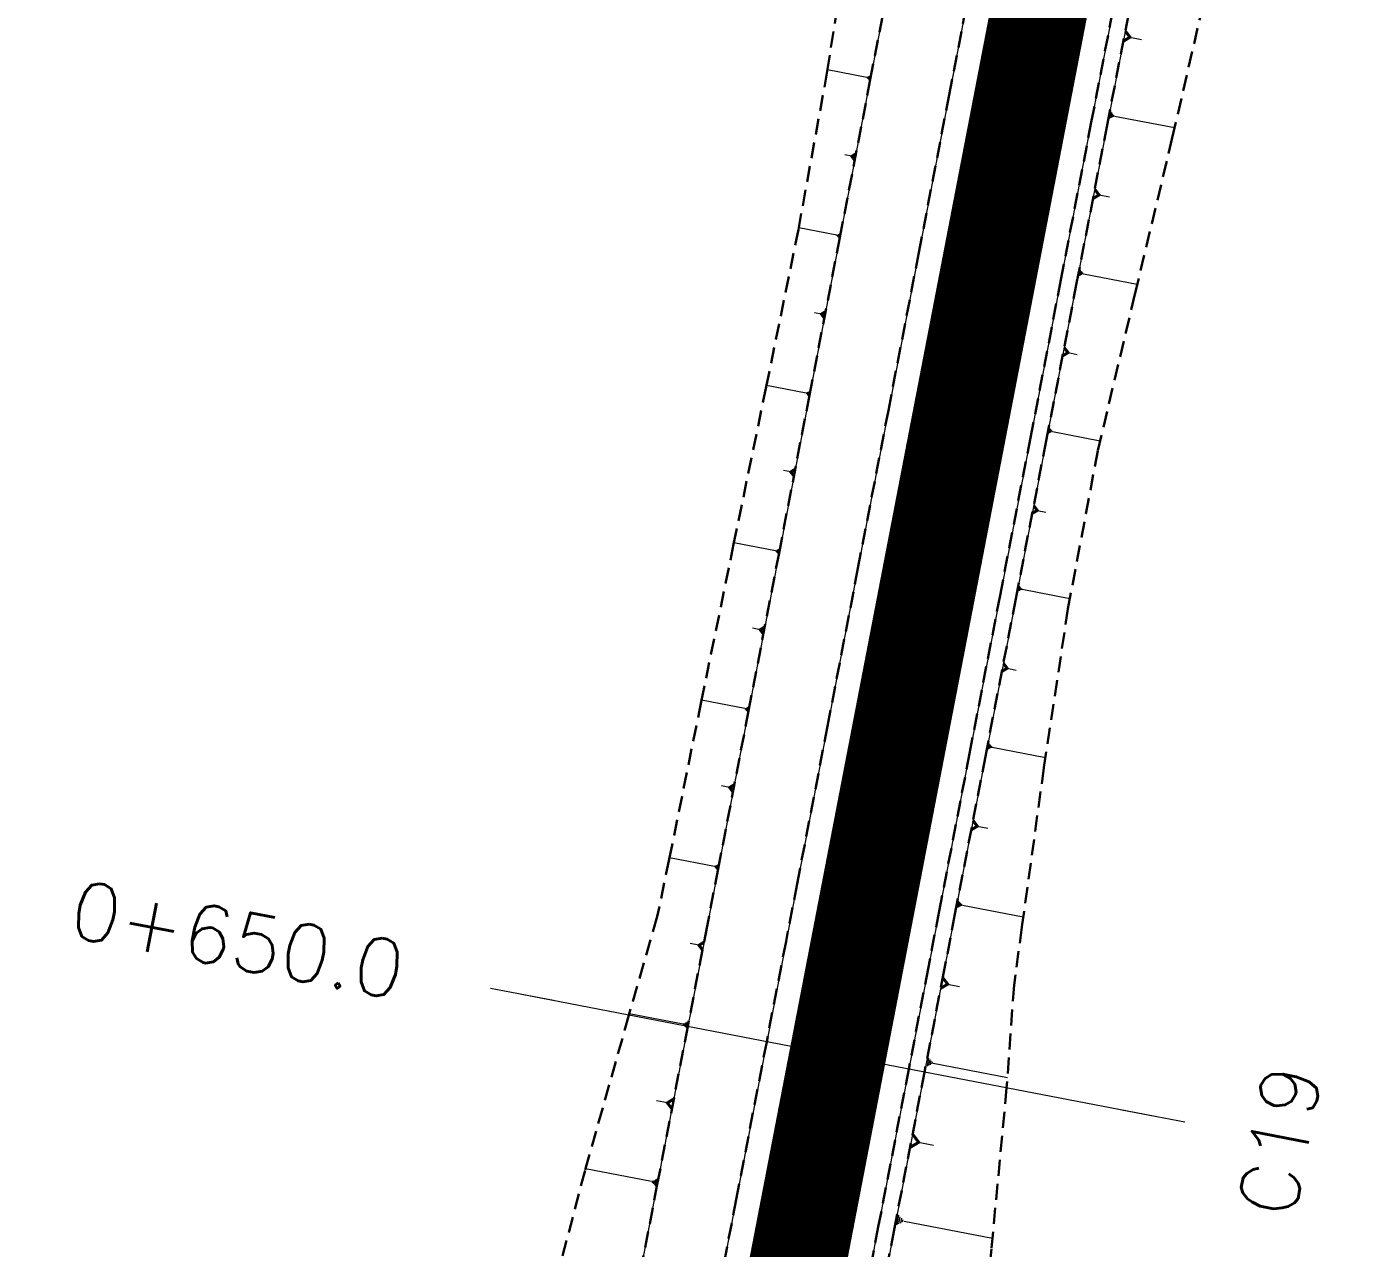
# Model space of a CAD drawing. Header units: metres. Extents: x 544752 to 548977, y 1840603 to 1844608.
# Drawn here: x 547355.34 to 547396.49, y 1842520.47 to 1842558.49 of the extents above; entities that cross this region are included whole.
import ezdxf

# ---------------------------------------------------------------- set-up
doc = ezdxf.new("R2010")
doc.units = ezdxf.units.M
doc.header["$MEASUREMENT"] = 0
for name, pattern in [('ACAD_ISO02W100', [15, 12, -3]), ('Anordnung Grundriss$0$GESTRICHELT', [0.75, 0.5, -0.25]), ('HIDDEN', [0.375, 0.25, -0.125])]:
    doc.linetypes.add(name, pattern=pattern)
doc.layers.add('C-ROAD', color=7, linetype='Continuous')
for name, color, linetype, lineweight in [('C-ROAD-CORR', 5, 'Continuous', 0), ('C-ROAD-SAMP', 150, 'HIDDEN', 0), ('C-ROAD-SAMP-TEXT', 11, 'Continuous', 0), ('C-TOPO-FEAT', 94, 'Continuous', 5)]:
    doc.layers.add(name, color=color, linetype=linetype, lineweight=lineweight)

msp = doc.modelspace()

# ---------------------------------------------------------------- linework, layer by layer
at = {"layer": 'C-ROAD-CORR', "color": 160, "linetype": 'Continuous'}
for p, q in [((547389.6556256722, 1842558.151779772, 525.5564970464213), (547390.010805083, 1842558.083324052, 525.3153529221466)), ((547381.477253187, 1842556.901975102, 525.1917106724447), (547380.2480949438, 1842557.138877665, 524.3571907675903)), ((547381.4963389231, 1842556.880941916, 525.2068582802472), (547381.5027890516, 1842556.914408116, 525.2068582802472)), ((547381.5154246591, 1842556.85990873, 525.2220058880496), (547381.5283249164, 1842556.926841131, 525.2220058880496)), ((547381.5345103953, 1842556.838875544, 525.237153495852), (547381.553860781, 1842556.939274146, 525.237153495852)), ((547381.5535961314, 1842556.817842358, 525.2523011036544), (547381.5793966457, 1842556.951707161, 525.2523011036544)), ((547389.0588958717, 1842555.826416662, 525.3570353979618), (547389.019634601, 1842555.622711333, 525.3570353979618)), ((547389.087939101, 1842555.794409951, 525.3339849143351), (547389.0584931481, 1842555.641630955, 525.3339849143351)), ((547389.1169823305, 1842555.76240324, 525.3109344307085), (547389.0973516951, 1842555.660550576, 525.3109344307085)), ((547389.1460255597, 1842555.730396529, 525.2878839470818), (547389.1362102422, 1842555.679470197, 525.2878839470818)), ((547389.1750687892, 1842555.698389818, 525.2648334634551), (547391.0455088168, 1842555.337889419, 523.994924204223)), ((547381.0063315829, 1842554.446728087, 524.8965060269113), (547380.7871374201, 1842554.488974607, 524.747687196749)), ((547388.6931222086, 1842553.245267708, 524.9741133962984), (547389.0157453264, 1842553.183086745, 524.7550729145815)), ((547380.5353126584, 1842551.991499828, 524.6012353071222), (547379.3537802864, 1842552.21922319, 523.7990503254911)), ((547380.5536588845, 1842551.971281609, 524.6157959945494), (547380.5598590916, 1842552.003451104, 524.6157959945494)), ((547380.5720051106, 1842551.95106339, 524.6303566819767), (547380.5844055249, 1842552.015402379, 524.6303566819767)), ((547380.5903513368, 1842551.930845172, 524.6449173694039), (547380.608951958, 1842552.027353655, 524.6449173694039)), ((547380.6086975628, 1842551.910626953, 524.6594780568311), (547380.6334983913, 1842552.039304931, 524.6594780568311)), ((547388.1070031206, 1842550.906760227, 524.7660473702543), (547388.0718670745, 1842550.72445844, 524.7660473702543)), ((547388.1329947461, 1842550.878116496, 524.745418826117), (547388.1066427114, 1842550.741390155, 524.745418826117)), ((547388.1589863716, 1842550.849472765, 524.7247902819796), (547388.1414183484, 1842550.758321871, 524.7247902819796)), ((547388.184977997, 1842550.820829033, 524.7041617378422), (547388.1761939855, 1842550.775253586, 524.7041617378422)), ((547388.2109696225, 1842550.792185302, 524.6835331937049), (547389.8848804737, 1842550.469563074, 523.5470546873015)), ((547380.0598851936, 1842549.537121252, 524.3029714701611), (547379.8403231679, 1842549.579438673, 524.1539028845059)), ((547387.7291328976, 1842548.339042019, 524.3927385416301), (547388.0162211541, 1842548.283709889, 524.1978239601333)), ((547379.5843718797, 1842547.082759222, 524.0046493470803), (547378.3512960841, 1842547.320416837, 523.1674696745022)), ((547379.6035184455, 1842547.061659, 524.0198452330822), (547379.6099891318, 1842547.095231863, 524.0198452330822)), ((547379.6226650113, 1842547.040558777, 524.035041119084), (547379.6356063839, 1842547.107704504, 524.035041119084)), ((547379.6418115771, 1842547.019458554, 524.0502370050858), (547379.661223636, 1842547.120177145, 524.0502370050858)), ((547379.660958143, 1842546.998358332, 524.0654328910877), (547379.6868408881, 1842547.132649786, 524.0654328910877)), ((547387.155259522, 1842545.9873691, 524.1749951777912), (547387.1241394103, 1842545.825903806, 524.1749951777912)), ((547387.1782803902, 1842545.961999253, 524.1567244083616), (547387.1549403066, 1842545.840900283, 524.1567244083616)), ((547387.2013012585, 1842545.936629405, 524.138453638932), (547387.1857412027, 1842545.855896759, 524.138453638932)), ((547387.2243221267, 1842545.911259559, 524.1201828695024), (547387.2165420989, 1842545.870893235, 524.1201828695024)), ((547387.247342995, 1842545.885889712, 524.1019121000728), (547388.7299313446, 1842545.600142142, 523.0953293468475)), ((547379.1085158915, 1842544.628463238, 523.7060945700782), (547378.878717403, 1842544.67275359, 523.550076080374)), ((547386.7737779967, 1842543.431152172, 523.8055014742246), (547387.0426401554, 1842543.37933286, 523.6229612484973)), ((547378.6326532303, 1842542.17416854, 523.4075352625167), (547377.3394630398, 1842542.42341234, 522.5295417570023)), ((547378.6527332215, 1842542.152039648, 523.4234719719916), (547378.659519364, 1842542.187249242, 523.4234719719916)), ((547378.6728132127, 1842542.129910757, 523.4394086814665), (547378.6863854977, 1842542.200329944, 523.4394086814665)), ((547378.6928932039, 1842542.107781865, 523.4553453909414), (547378.7132516314, 1842542.213410646, 523.4553453909414)), ((547378.7129731951, 1842542.085652973, 523.4712821004163), (547378.740117765, 1842542.226491348, 523.4712821004163)), ((547386.2091077855, 1842541.077924598, 523.5815373964309), (547386.1779062334, 1842540.916036754, 523.5815373964309)), ((547386.2321888988, 1842541.052488359, 523.5632188128376), (547386.2087877346, 1842540.931072476, 523.5632188128376)), ((547386.2552700121, 1842541.02705212, 523.5449002292443), (547386.239669236, 1842540.946108198, 523.5449002292443)), ((547386.2783511254, 1842541.001615881, 523.5265816456509), (547386.2705507373, 1842540.96114392, 523.5265816456509)), ((547386.3014322387, 1842540.976179642, 523.5082630620576), (547387.7879004863, 1842540.689684278, 522.4990461060179)), ((547378.1569225754, 1842539.7198484, 523.1090655789282), (547377.9164385605, 1842539.766198233, 522.9457922994847)), ((547385.8355398099, 1842538.519963325, 523.2066432515833), (547386.1204884823, 1842538.465043569, 523.0131813109958)), ((547377.6811944912, 1842537.265527765, 522.8105976406197), (547376.3307537314, 1842537.525805787, 521.8937346567693)), ((547377.7441013368, 1842537.196202098, 522.8605243618649), (547377.7653610484, 1842537.306507149, 522.8605243618649)), ((547377.7650702854, 1842537.173093542, 522.87716660228), (547377.7934165674, 1842537.320166945, 522.87716660228)), ((547377.7021634397, 1842537.242419209, 522.8272398810348), (547377.7092500103, 1842537.27918756, 522.8272398810348)), ((547377.7231323883, 1842537.219310653, 522.8438821214498), (547377.7373055293, 1842537.292847355, 522.8438821214498)), ((547385.2677167176, 1842536.176948226, 522.9860316008524), (547385.2329453969, 1842535.9965388, 522.9860316008524)), ((547385.29343854, 1842536.148601827, 522.9656171888768), (547385.2673600496, 1842536.013294758, 522.9656171888768)), ((547385.3191603625, 1842536.120255429, 522.9452027769012), (547385.3017747023, 1842536.030050716, 522.9452027769012)), ((547385.344882185, 1842536.091909031, 522.9247883649256), (547385.3361893549, 1842536.046806674, 522.9247883649256)), ((547385.3706040075, 1842536.063562632, 522.90437395295), (547387.0271390253, 1842535.744289346, 521.7796925272391)), ((547377.2061217392, 1842534.811080823, 522.5125746308305), (547376.956540823, 1842534.859183953, 522.3431251367497)), ((547384.9080456389, 1842533.606703723, 522.6004905287638), (547385.2306185592, 1842533.544532435, 522.3814841281281)), ((547376.7310617486, 1842532.356631422, 522.2145602853096), (547375.3379809121, 1842532.625127706, 521.2687474140986)), ((547376.7526927902, 1842532.332793215, 522.2317280033524), (547376.7600031188, 1842532.370722524, 522.2317280033524)), ((547376.774323832, 1842532.308955008, 522.2488957213951), (547376.7889444889, 1842532.384813626, 522.2488957213951)), ((547376.7959548737, 1842532.285116802, 522.2660634394379), (547376.817885859, 1842532.398904728, 522.2660634394379)), ((547376.8175859153, 1842532.261278595, 522.2832311574806), (547376.8468272293, 1842532.41299583, 522.2832311574806)), ((547384.3282396736, 1842531.279376457, 522.3897024026064), (547384.2884961051, 1842531.073168748, 522.3897024026064)), ((547384.3576396791, 1842531.246976565, 522.3663687595582), (547384.3278320028, 1842531.092320783, 522.3663687595582)), ((547384.3870396847, 1842531.214576673, 522.34303511651), (547384.3671679003, 1842531.111472819, 522.34303511651)), ((547384.4164396902, 1842531.182176781, 522.3197014734618), (547384.406503798, 1842531.130624854, 522.3197014734618)), ((547384.4458396956, 1842531.149776889, 522.2963678304136), (547386.3392567994, 1842530.78484799, 521.0108586047285)), ((547376.2507391663, 1842529.903196309, 521.9385096746657), (547375.9828766804, 1842529.954822949, 521.7566481629589)), ((547383.985861024, 1842528.692420781, 522.005146043542), (547384.356701866, 1842528.620946546, 521.7533688082243)), ((547375.7593350288, 1842527.451897007, 521.7305236099955), (547374.08568079, 1842527.774469777, 520.5942193270859)), ((547375.7853226698, 1842527.423257667, 521.7511489917531), (547375.7941053348, 1842527.468826127, 521.7511489917531)), ((547375.8113103108, 1842527.394618327, 521.7717743735107), (547375.8288756406, 1842527.485755248, 521.7717743735107)), ((547375.8372979518, 1842527.365978987, 521.7923997552682), (547375.8636459466, 1842527.502684368, 521.7923997552682)), ((547375.8632855928, 1842527.337339647, 521.8130251370258), (547375.8984162526, 1842527.519613488, 521.8130251370258)), ((547383.3938185202, 1842526.390797947, 521.906736186279), (547383.3453980554, 1842526.139570554, 521.906736186279)), ((547383.4296371943, 1842526.351324445, 521.8783082951286), (547383.3933218458, 1842526.1629039, 521.8783082951286)), ((547383.4654558684, 1842526.311850944, 521.8498804039782), (547383.4412456361, 1842526.186237247, 521.8498804039782)), ((547383.5012745425, 1842526.272377442, 521.8214525128278), (547383.4891694264, 1842526.209570593, 521.8214525128278)), ((547383.5370932167, 1842526.23290394, 521.7930246216774), (547385.8438849687, 1842525.788303026, 520.2268604241374)), ((547375.26879004, 1842525.000432117, 521.5231208524592), (547374.9293899792, 1842525.065846595, 521.2926898985811)), ((547383.0843079349, 1842523.774161409, 521.5836308081766), (547383.5447751933, 1842523.685412972, 521.2710029631927)), ((547374.7782617819, 1842522.548964002, 521.3157294538823), (547372.7210493915, 1842522.945462086, 519.9190136950854)), ((547374.8102051163, 1842522.513761268, 521.341081638297), (547374.8210005403, 1842522.569772837, 521.341081638297)), ((547374.8421484507, 1842522.478558534, 521.3664338227118), (547374.8637392987, 1842522.590581672, 521.3664338227118)), ((547374.874091785, 1842522.443355799, 521.3917860071265), (547374.906478057, 1842522.611390508, 521.3917860071265)), ((547374.9060351194, 1842522.408153065, 521.4171381915412), (547374.9492168154, 1842522.632199344, 521.4171381915412)), ((547382.4602118395, 1842521.503668195, 521.5101314134645), (547382.4025176824, 1842521.204324669, 521.5101314134645)), ((547382.5028906576, 1842521.456634562, 521.4762588923264), (547382.4596200399, 1842521.232126917, 521.4762588923264)), ((547382.5455694759, 1842521.409600928, 521.4423863711884), (547382.5167223973, 1842521.259929165, 521.4423863711884)), ((547382.588248294, 1842521.362567294, 521.4085138500503), (547382.5738247548, 1842521.287731413, 521.4085138500503)), ((547382.6309271122, 1842521.315533661, 521.3746413289123), (547385.3795253804, 1842520.785780898, 519.5085187380749))]:
    msp.add_line(p, q, dxfattribs=at)
at = {"layer": 'C-ROAD-CORR', "color": 5, "linetype": 'Anordnung Grundriss$0$GESTRICHELT', "lineweight": 30, "extrusion": (-0.5446758986699318, 0.1049784414184122, -0.8320502943004486), "const_width": 0.1, "elevation": -105158.3590419458}
msp.add_lwpolyline([(-1912854.992591185, -156789.8612280817), (-1912855.155238259, -156790.0780908474), (-1912855.317885333, -156789.8612280816)], dxfattribs=at)
at = {"layer": 'C-ROAD-CORR', "color": 5, "linetype": 'Anordnung Grundriss$0$GESTRICHELT', "lineweight": 30, "extrusion": (-0.5446758987216885, 0.1049784411278648, 0.8320502943032256), "const_width": 0.1, "elevation": -104280.0077637887}
msp.add_lwpolyline([(-1912849.980516453, 157366.4160917585), (-1912849.880141015, 157366.2822578396), (-1912849.779765575, 157366.4160917584)], dxfattribs=at)
at = {"layer": 'C-ROAD-CORR', "color": 5, "linetype": 'Anordnung Grundriss$0$GESTRICHELT', "lineweight": 30, "extrusion": (-0.54467589844855, 0.1049784412782495, -0.8320502944630537), "const_width": 0.1, "elevation": -105157.8654321693}
msp.add_lwpolyline([(-1912850.007467085, -156790.1906982173), (-1912850.155205677, -156790.3876830072), (-1912850.30294427, -156790.1906982172)], dxfattribs=at)
at = {"layer": 'C-ROAD-CORR', "color": 5, "linetype": 'Anordnung Grundriss$0$GESTRICHELT', "lineweight": 30, "extrusion": (-0.5446758987366215, 0.1049784409734087, 0.8320502943129376), "const_width": 0.1, "elevation": -104280.5018034878}
msp.add_lwpolyline([(-1912844.980632331, 157366.0873722336), (-1912844.880088436, 157365.9533137079), (-1912844.779544542, 157366.0873722336)], dxfattribs=at)
at = {"layer": 'C-ROAD-CORR', "color": 5, "linetype": 'Anordnung Grundriss$0$GESTRICHELT', "lineweight": 30, "extrusion": (-0.5446758985362147, 0.1049784415083786, -0.8320502943766315), "const_width": 0.1, "elevation": -105157.371309149}
msp.add_lwpolyline([(-1912845.023810802, -156790.5192456933), (-1912845.15527694, -156790.6945338758), (-1912845.286743076, -156790.5192456934)], dxfattribs=at)
at = {"layer": 'C-ROAD-CORR', "color": 5, "linetype": 'Anordnung Grundriss$0$GESTRICHELT', "lineweight": 30, "extrusion": (-0.5446758986419082, 0.1049784410376263, 0.8320502943668366), "const_width": 0.1, "elevation": -104280.995380228}
msp.add_lwpolyline([(-1912839.985347468, 157365.7579853808), (-1912839.880115998, 157365.6176767527), (-1912839.774884527, 157365.7579853808)], dxfattribs=at)
at = {"layer": 'C-ROAD-CORR', "color": 5, "linetype": 'Anordnung Grundriss$0$GESTRICHELT', "lineweight": 30, "extrusion": (-0.5446758987223244, 0.1049784413609066, -0.8320502942734068), "const_width": 0.1, "elevation": -105156.8779357558}
msp.add_lwpolyline([(-1912840.032095795, -156790.848907301), (-1912840.155215667, -156791.0130671301), (-1912840.278335539, -156790.848907301)], dxfattribs=at)
at = {"layer": 'C-ROAD-CORR', "color": 5, "linetype": 'Anordnung Grundriss$0$GESTRICHELT', "lineweight": 30, "extrusion": (-0.5446758985512451, 0.1049784416406475, 0.8320502943501041), "const_width": 0.1, "elevation": -104281.4879664558}
msp.add_lwpolyline([(-1912834.990448041, 157365.4270694244), (-1912834.880323355, 157365.2802365083), (-1912834.770198668, 157365.4270694245)], dxfattribs=at)
at = {"layer": 'C-ROAD-CORR', "color": 5, "linetype": 'Anordnung Grundriss$0$GESTRICHELT', "lineweight": 30, "extrusion": (-0.5446758987239916, 0.1049784413851288, -0.8320502942692595), "const_width": 0.1, "elevation": -105156.3841450982}
msp.add_lwpolyline([(-1912835.024737294, -156791.178003802), (-1912835.155223653, -156791.3519856132), (-1912835.285710011, -156791.178003802)], dxfattribs=at)
at = {"layer": 'C-ROAD-CORR', "color": 5, "linetype": 'Anordnung Grundriss$0$GESTRICHELT', "lineweight": 30, "extrusion": (-0.5446758987680534, 0.1049784410573537, 0.8320502942817707), "const_width": 0.1, "elevation": -104281.9829068466}
msp.add_lwpolyline([(-1912829.99440489, 157365.0996530535), (-1912829.880114464, 157364.9472658201), (-1912829.76582404, 157365.0996530534)], dxfattribs=at)
at = {"layer": 'C-ROAD-CORR', "color": 5, "linetype": 'Anordnung Grundriss$0$GESTRICHELT', "lineweight": 30, "extrusion": (-0.5446758986603373, 0.1049784413723403, -0.8320502943125421), "const_width": 0.1, "elevation": -105155.8903869031}
msp.add_lwpolyline([(-1912830.007507875, -156791.507178098), (-1912830.15522348, -156791.7041322388), (-1912830.302939087, -156791.5071780981)], dxfattribs=at)
at = {"layer": 'C-ROAD-CORR', "color": 5, "linetype": 'Anordnung Grundriss$0$GESTRICHELT', "lineweight": 30, "extrusion": (-0.5446758986038543, 0.1049784414900599, 0.8320502943346647), "const_width": 0.1, "elevation": -104282.4545187852}
msp.add_lwpolyline([(-1912825.002931734, 157364.7833553193), (-1912824.880269642, 157364.6198058628), (-1912824.757607549, 157364.7833553192)], dxfattribs=at)
at = {"layer": 'C-ROAD-CORR', "color": 5, "linetype": 'Anordnung Grundriss$0$GESTRICHELT', "lineweight": 30, "extrusion": (-0.5446758986818628, 0.1049784413383609, -0.8320502943027384), "const_width": 0.1, "elevation": -105155.4087067647}
msp.add_lwpolyline([(-1912824.985391836, -156791.8284533451), (-1912825.155210739, -156792.0548785495), (-1912825.325029642, -156791.8284533451)], dxfattribs=at)
at = {"layer": 'C-ROAD-CORR', "color": 5, "linetype": 'Anordnung Grundriss$0$GESTRICHELT', "lineweight": 30, "extrusion": (-0.5446758986773218, 0.1049784414043922, 0.8320502942973799), "const_width": 0.1, "elevation": -104282.7801817768}
msp.add_lwpolyline([(-1912820.035657529, 157364.5666529552), (-1912819.880236282, 157364.3594246258), (-1912819.724815035, 157364.5666529551)], dxfattribs=at)
at = {"layer": 'C-ROAD-CORR', "color": 5, "linetype": 'Anordnung Grundriss$0$GESTRICHELT', "lineweight": 30, "extrusion": (-0.5446758985994987, 0.1049784414414183, -0.832050294343653), "const_width": 0.1, "elevation": -105155.0830069041}
msp.add_lwpolyline([(-1912819.944389014, -156792.0451026337), (-1912820.155250483, -156792.3262512593), (-1912820.366111953, -156792.0451026338)], dxfattribs=at)
at = {"layer": 'C-ROAD-CORR', "color": 5, "linetype": 'Anordnung Grundriss$0$GESTRICHELT', "lineweight": 30}
for points in [[(547384.9808536916, 1842561.270094875, 525.9551911932183), (547384.0345908094, 1842556.360452672, 525.361781226031), (547383.0883279273, 1842551.45081047, 524.7683712588436), (547382.1420650451, 1842546.541168267, 524.1749612916562), (547381.195802163, 1842541.631526065, 523.5815513244688), (547380.2495392808, 1842536.721883862, 522.9881413572815), (547379.3032763987, 1842531.812241659, 522.3947313900941), (547378.9586605628, 1842530.024217968, 522.1786196988122), (547378.3570135165, 1842526.902599457, 521.9299146624127), (547377.4107506344, 1842521.992957254, 521.5387545195921), (547376.4644877522, 1842517.083315051, 521.1475943767714), (547375.5182248701, 1842512.173672849, 520.7564342339508), (547374.5719619879, 1842507.264030646, 520.3652740911301), (547373.6256991058, 1842502.354388444, 519.9741139483094), (547372.6794362236, 1842497.444746241, 519.5829538054888), (547371.7331733415, 1842492.535104038, 519.1917936626681), (547370.7869104594, 1842487.625461836, 518.8006335198476), (547369.8406475772, 1842482.715819633, 518.4094733770269)], [(547389.399531674, 1842560.418458281, 525.9551911932183), (547388.4532687918, 1842555.508816078, 525.361781226031), (547387.5070059097, 1842550.599173876, 524.7683712588436), (547386.5607430275, 1842545.689531673, 524.1749612916562), (547385.6144801454, 1842540.77988947, 523.5815513244688), (547384.6682172632, 1842535.870247268, 522.9881413572815), (547383.7219543811, 1842530.960605065, 522.3947313900941), (547383.3773385452, 1842529.172581374, 522.1786196988122), (547382.7756914989, 1842526.050962863, 521.9299146624127), (547381.8294286168, 1842521.14132066, 521.5387545195921), (547380.8831657346, 1842516.231678457, 521.1475943767714), (547379.9369028525, 1842511.322036255, 520.7564342339508), (547378.9906399703, 1842506.412394052, 520.3652740911301), (547378.0443770882, 1842501.502751849, 519.9741139483094), (547377.098114206, 1842496.593109647, 519.5829538054888), (547376.1518513239, 1842491.683467444, 519.1917936626681), (547375.2055884418, 1842486.773825241, 518.8006335198476), (547374.2593255596, 1842481.864183039, 518.4094733770269)]]:
    msp.add_polyline3d(points, dxfattribs=at)
at = {"layer": 'C-ROAD-CORR', "color": 160, "linetype": 'Anordnung Grundriss$0$GESTRICHELT', "lineweight": 30}
for points in [[(547384.9808536916, 1842561.270094875, 525.8051911932183), (547384.0345908094, 1842556.360452672, 525.211781226031), (547383.0883279273, 1842551.45081047, 524.6183712588436), (547382.1420650451, 1842546.541168267, 524.0249612916563), (547381.195802163, 1842541.631526065, 523.4315513244688), (547380.2495392808, 1842536.721883862, 522.8381413572815), (547379.3032763987, 1842531.812241659, 522.2447313900941), (547378.9586605628, 1842530.024217968, 522.0286196988122), (547378.3570135165, 1842526.902599457, 521.7799146624127), (547377.4107506344, 1842521.992957254, 521.3887545195921), (547376.4644877522, 1842517.083315051, 520.9975943767714), (547375.5182248701, 1842512.173672849, 520.6064342339508), (547374.5719619879, 1842507.264030646, 520.2152740911301), (547373.6256991058, 1842502.354388444, 519.8241139483094), (547372.6794362236, 1842497.444746241, 519.4329538054889), (547371.7331733415, 1842492.535104038, 519.0417936626682), (547370.7869104594, 1842487.625461836, 518.6506335198476), (547369.8406475772, 1842482.715819633, 518.2594733770269)], [(547389.399531674, 1842560.418458281, 525.8051911932183), (547388.4532687918, 1842555.508816078, 525.211781226031), (547387.5070059097, 1842550.599173876, 524.6183712588436), (547386.5607430275, 1842545.689531673, 524.0249612916563), (547385.6144801454, 1842540.77988947, 523.4315513244688), (547384.6682172632, 1842535.870247268, 522.8381413572815), (547383.7219543811, 1842530.960605065, 522.2447313900941), (547383.3773385452, 1842529.172581374, 522.0286196988122), (547382.7756914989, 1842526.050962863, 521.7799146624127), (547381.8294286168, 1842521.14132066, 521.3887545195921), (547380.8831657346, 1842516.231678457, 520.9975943767714), (547379.9369028525, 1842511.322036255, 520.6064342339508), (547378.9906399703, 1842506.412394052, 520.2152740911301), (547378.0443770882, 1842501.502751849, 519.8241139483094), (547377.098114206, 1842496.593109647, 519.4329538054889), (547376.1518513239, 1842491.683467444, 519.0417936626682), (547375.2055884418, 1842486.773825241, 518.6506335198476), (547374.2593255596, 1842481.864183039, 518.2594733770269)]]:
    msp.add_polyline3d(points, dxfattribs=at)
at = {"layer": 'C-ROAD-CORR', "color": 150, "linetype": 'Anordnung Grundriss$0$GESTRICHELT', "lineweight": 30}
msp.add_polyline3d([(547387.1901926828, 1842560.844276578, 526.0226911932183), (547386.2439298006, 1842555.934634375, 525.429281226031), (547385.2976669185, 1842551.024992173, 524.8358712588436), (547384.3514040363, 1842546.11534997, 524.2424612916562), (547383.4051411542, 1842541.205707768, 523.6490513244688), (547382.458878272, 1842536.296065565, 523.0556413572815), (547381.5126153899, 1842531.386423362, 522.4622313900941), (547381.167999554, 1842529.598399671, 522.2461196988122), (547380.5663525077, 1842526.47678116, 521.9974146624127), (547379.6200896256, 1842521.567138957, 521.6062545195921), (547378.6738267434, 1842516.657496754, 521.2150943767714), (547377.7275638613, 1842511.747854552, 520.8239342339508), (547376.7813009791, 1842506.838212349, 520.4327740911301), (547375.835038097, 1842501.928570146, 520.0416139483094), (547374.8887752148, 1842497.018927944, 519.6504538054888), (547373.9425123327, 1842492.109285741, 519.2592936626681), (547372.9962494506, 1842487.199643539, 518.8681335198476), (547372.0499865684, 1842482.290001336, 518.4769733770269)], dxfattribs=at)
msp.add_polyline3d([(547387.1901926828, 1842560.844276578, 526.0226911932183), (547386.2439298006, 1842555.934634375, 525.429281226031), (547385.2976669185, 1842551.024992173, 524.8358712588436), (547384.3514040363, 1842546.11534997, 524.2424612916562), (547383.4051411542, 1842541.205707768, 523.6490513244688), (547382.458878272, 1842536.296065565, 523.0556413572815), (547381.5126153899, 1842531.386423362, 522.4622313900941), (547381.167999554, 1842529.598399671, 522.2461196988122), (547380.5663525077, 1842526.47678116, 521.9974146624127), (547379.6200896256, 1842521.567138957, 521.6062545195921), (547378.6738267434, 1842516.657496754, 521.2150943767714), (547377.7275638613, 1842511.747854552, 520.8239342339508), (547376.7813009791, 1842506.838212349, 520.4327740911301), (547375.835038097, 1842501.928570146, 520.0416139483094), (547374.8887752148, 1842497.018927944, 519.6504538054888), (547373.9425123327, 1842492.109285741, 519.2592936626681), (547372.9962494506, 1842487.199643539, 518.8681335198476), (547372.0499865684, 1842482.290001336, 518.4769733770269)], dxfattribs=at)
at = {"layer": 'C-ROAD-CORR', "color": 11, "linetype": 'Anordnung Grundriss$0$GESTRICHELT', "lineweight": 30}
msp.add_polyline3d([(547389.8904958942, 1842560.323831993, 525.9351911932183), (547388.944233012, 1842555.41418979, 525.341781226031), (547387.99797013, 1842550.504547588, 524.7483712588436), (547387.0517072477, 1842545.594905385, 524.1549612916563), (547386.1054443656, 1842540.685263182, 523.5615513244688), (547385.1591814834, 1842535.77562098, 522.9681413572815), (547384.2129186013, 1842530.865978777, 522.3747313900941), (547383.8683027654, 1842529.077955086, 522.1586196988122), (547383.2666557191, 1842525.956336574, 521.9099146624127), (547382.320392837, 1842521.046694372, 521.5187545195921), (547381.3741299548, 1842516.137052169, 521.1275943767714), (547380.4278670728, 1842511.227409967, 520.7364342339508), (547379.4816041905, 1842506.317767764, 520.3452740911301), (547378.5353413085, 1842501.408125561, 519.9541139483094), (547377.5890784262, 1842496.498483359, 519.5629538054889), (547376.6428155442, 1842491.588841156, 519.1717936626682), (547375.6965526621, 1842486.679198953, 518.7806335198476), (547374.7502897799, 1842481.769556751, 518.3894733770269)], dxfattribs=at)
at = {"layer": 'C-ROAD-CORR', "color": 92, "linetype": 'Anordnung Grundriss$0$GESTRICHELT', "lineweight": 30}
msp.add_polyline3d([(547389.8904958942, 1842560.323831993, 525.9351911932183), (547388.944233012, 1842555.41418979, 525.341781226031), (547387.99797013, 1842550.504547588, 524.7483712588436), (547387.0517072477, 1842545.594905385, 524.1549612916563), (547386.1054443656, 1842540.685263182, 523.5615513244688), (547385.1591814834, 1842535.77562098, 522.9681413572815), (547384.2129186013, 1842530.865978777, 522.3747313900941), (547383.8683027654, 1842529.077955086, 522.1586196988122), (547383.2666557191, 1842525.956336574, 521.9099146624127), (547382.320392837, 1842521.046694372, 521.5187545195921), (547381.3741299548, 1842516.137052169, 521.1275943767714), (547380.4278670728, 1842511.227409967, 520.7364342339508), (547379.4816041905, 1842506.317767764, 520.3452740911301), (547378.5353413085, 1842501.408125561, 519.9541139483094), (547377.5890784262, 1842496.498483359, 519.5629538054889), (547376.6428155442, 1842491.588841156, 519.1717936626682), (547375.6965526621, 1842486.679198953, 518.7806335198476), (547374.7502897799, 1842481.769556751, 518.3894733770269)], dxfattribs=at)
at = {"layer": 'C-ROAD-SAMP', "color": 1, "linetype": 'Continuous', "lineweight": 13}
msp.add_lwpolyline([(547390.385636913, 1842524.584255396), (547380.5663525078, 1842526.47678116), (547370.7470681026, 1842528.369306924)], dxfattribs=at)
at = {"layer": 'C-ROAD-SAMP-TEXT', "color": 4, "linetype": 'Continuous', "lineweight": 5}
msp.add_line((547371.7289965431, 1842528.180054348), (547369.7651396621, 1842528.558559501), dxfattribs=at)
at = {"layer": 'C-ROAD-SAMP-TEXT', "color": 1, "linetype": 'Continuous', "lineweight": -3}
msp.add_line((547379.5844240673, 1842526.666033736), (547381.5482809483, 1842526.287528583), dxfattribs=at)
at = {"layer": 'C-ROAD-SAMP-TEXT', "color": 4, "linetype": 'Continuous', "lineweight": 9}
msp.add_line((547391.3675653535, 1842524.395002819), (547389.4037084725, 1842524.773507972), dxfattribs=at)
at = {"layer": 'C-TOPO-FEAT', "color": 94, "linetype": 'Continuous', "lineweight": 0, "ltscale": 2}
for points in [[(547384.9808536916, 1842561.270094875, 525.5051911932183), (547384.0345908094, 1842556.360452672, 524.9117812260309), (547383.0883279273, 1842551.45081047, 524.3183712588435), (547382.1420650451, 1842546.541168267, 523.7249612916562), (547381.195802163, 1842541.631526065, 523.1315513244688), (547380.2495392808, 1842536.721883862, 522.5381413572815), (547379.3032763987, 1842531.812241659, 521.944731390094), (547378.9586605628, 1842530.024217968, 521.7286196988122), (547378.3570135165, 1842526.902599457, 521.4799146624126), (547377.4107506344, 1842521.992957254, 521.088754519592), (547376.4644877522, 1842517.083315051, 520.6975943767713), (547375.5182248701, 1842512.173672849, 520.3064342339508), (547374.5719619879, 1842507.264030646, 519.9152740911301), (547373.6256991058, 1842502.354388444, 519.5241139483094), (547372.6794362236, 1842497.444746241, 519.1329538054888), (547371.7331733415, 1842492.535104038, 518.7417936626681), (547370.7869104594, 1842487.625461836, 518.3506335198475), (547369.8406475772, 1842482.715819633, 517.9594733770268)], [(547387.1901926828, 1842560.844276578, 525.8726911932183), (547386.2439298006, 1842555.934634375, 525.279281226031), (547385.2976669185, 1842551.024992173, 524.6858712588436), (547384.3514040363, 1842546.11534997, 524.0924612916563), (547383.4051411542, 1842541.205707768, 523.4990513244688), (547382.458878272, 1842536.296065565, 522.9056413572815), (547381.5126153899, 1842531.386423362, 522.3122313900941), (547381.167999554, 1842529.598399671, 522.0961196988122), (547380.5663525077, 1842526.47678116, 521.8474146624127), (547379.6200896256, 1842521.567138957, 521.4562545195921), (547378.6738267434, 1842516.657496754, 521.0650943767714), (547377.7275638613, 1842511.747854552, 520.6739342339508), (547376.7813009791, 1842506.838212349, 520.2827740911301), (547375.835038097, 1842501.928570146, 519.8916139483094), (547374.8887752148, 1842497.018927944, 519.5004538054889), (547373.9425123327, 1842492.109285741, 519.1092936626682), (547372.9962494506, 1842487.199643539, 518.7181335198476), (547372.0499865684, 1842482.290001336, 518.3269733770269)], [(547387.1901926828, 1842560.844276578, 525.8726911932183), (547386.2439298006, 1842555.934634375, 525.279281226031), (547385.2976669185, 1842551.024992173, 524.6858712588436), (547384.3514040363, 1842546.11534997, 524.0924612916563), (547383.4051411542, 1842541.205707768, 523.4990513244688), (547382.458878272, 1842536.296065565, 522.9056413572815), (547381.5126153899, 1842531.386423362, 522.3122313900941), (547381.167999554, 1842529.598399671, 522.0961196988122), (547380.5663525077, 1842526.47678116, 521.8474146624127), (547379.6200896256, 1842521.567138957, 521.4562545195921), (547378.6738267434, 1842516.657496754, 521.0650943767714), (547377.7275638613, 1842511.747854552, 520.6739342339508), (547376.7813009791, 1842506.838212349, 520.2827740911301), (547375.835038097, 1842501.928570146, 519.8916139483094), (547374.8887752148, 1842497.018927944, 519.5004538054889), (547373.9425123327, 1842492.109285741, 519.1092936626682), (547372.9962494506, 1842487.199643539, 518.7181335198476), (547372.0499865684, 1842482.290001336, 518.3269733770269)], [(547387.1901926828, 1842560.844276578, 525.5726911932182), (547386.2439298006, 1842555.934634375, 524.9792812260309), (547385.2976669185, 1842551.024992173, 524.3858712588435), (547384.3514040363, 1842546.11534997, 523.7924612916562), (547383.4051411542, 1842541.205707768, 523.1990513244688), (547382.458878272, 1842536.296065565, 522.6056413572815), (547381.5126153899, 1842531.386423362, 522.012231390094), (547381.167999554, 1842529.598399671, 521.7961196988122), (547380.5663525077, 1842526.47678116, 521.5474146624126), (547379.6200896256, 1842521.567138957, 521.156254519592), (547378.6738267434, 1842516.657496754, 520.7650943767713), (547377.7275638613, 1842511.747854552, 520.3739342339508), (547376.7813009791, 1842506.838212349, 519.9827740911301), (547375.835038097, 1842501.928570146, 519.5916139483094), (547374.8887752148, 1842497.018927944, 519.2004538054888), (547373.9425123327, 1842492.109285741, 518.8092936626681), (547372.9962494506, 1842487.199643539, 518.4181335198475), (547372.0499865684, 1842482.290001336, 518.0269733770268)], [(547387.1901926828, 1842560.844276578, 525.5726911932182), (547386.2439298006, 1842555.934634375, 524.9792812260309), (547385.2976669185, 1842551.024992173, 524.3858712588435), (547384.3514040363, 1842546.11534997, 523.7924612916562), (547383.4051411542, 1842541.205707768, 523.1990513244688), (547382.458878272, 1842536.296065565, 522.6056413572815), (547381.5126153899, 1842531.386423362, 522.012231390094), (547381.167999554, 1842529.598399671, 521.7961196988122), (547380.5663525077, 1842526.47678116, 521.5474146624126), (547379.6200896256, 1842521.567138957, 521.156254519592), (547378.6738267434, 1842516.657496754, 520.7650943767713), (547377.7275638613, 1842511.747854552, 520.3739342339508), (547376.7813009791, 1842506.838212349, 519.9827740911301), (547375.835038097, 1842501.928570146, 519.5916139483094), (547374.8887752148, 1842497.018927944, 519.2004538054888), (547373.9425123327, 1842492.109285741, 518.8092936626681), (547372.9962494506, 1842487.199643539, 518.4181335198475), (547372.0499865684, 1842482.290001336, 518.0269733770268)], [(547389.399531674, 1842560.418458281, 525.5051911932183), (547388.4532687918, 1842555.508816078, 524.9117812260309), (547387.5070059097, 1842550.599173876, 524.3183712588435), (547386.5607430275, 1842545.689531673, 523.7249612916562), (547385.6144801454, 1842540.77988947, 523.1315513244688), (547384.6682172632, 1842535.870247268, 522.5381413572815), (547383.7219543811, 1842530.960605065, 521.944731390094), (547383.3773385452, 1842529.172581374, 521.7286196988122), (547382.7756914989, 1842526.050962863, 521.4799146624126), (547381.8294286168, 1842521.14132066, 521.088754519592), (547380.8831657346, 1842516.231678457, 520.6975943767713), (547379.9369028525, 1842511.322036255, 520.3064342339508), (547378.9906399703, 1842506.412394052, 519.9152740911301), (547378.0443770882, 1842501.502751849, 519.5241139483094), (547377.098114206, 1842496.593109647, 519.1329538054888), (547376.1518513239, 1842491.683467444, 518.7417936626681), (547375.2055884418, 1842486.773825241, 518.3506335198475), (547374.2593255596, 1842481.864183039, 517.9594733770268)], [(547389.8904958942, 1842560.323831993, 525.9351911932183), (547388.944233012, 1842555.41418979, 525.341781226031), (547387.99797013, 1842550.504547588, 524.7483712588436), (547387.0517072477, 1842545.594905385, 524.1549612916563), (547386.1054443656, 1842540.685263182, 523.5615513244688), (547385.1591814834, 1842535.77562098, 522.9681413572815), (547384.2129186013, 1842530.865978777, 522.3747313900941), (547383.8683027654, 1842529.077955086, 522.1586196988122), (547383.2666557191, 1842525.956336574, 521.9099146624127), (547382.320392837, 1842521.046694372, 521.5187545195921), (547381.3741299548, 1842516.137052169, 521.1275943767714), (547380.4278670728, 1842511.227409967, 520.7364342339508), (547379.4816041905, 1842506.317767764, 520.3452740911301), (547378.5353413085, 1842501.408125561, 519.9541139483094), (547377.5890784262, 1842496.498483359, 519.5629538054889), (547376.6428155442, 1842491.588841156, 519.1717936626682), (547375.6965526621, 1842486.679198953, 518.7806335198476), (547374.7502897799, 1842481.769556751, 518.3894733770269)]]:
    msp.add_polyline3d(points, dxfattribs=at)

# ---------------------------------------------------------------- texts
at = {"layer": 'C-ROAD-SAMP-TEXT', "color": 1, "linetype": 'Continuous', "lineweight": -3, "insert": (547361.9097121379, 1842530.072580112), "char_height": 1.8, "width": 11.25428571428571, "attachment_point": 5, "rotation": 349.09083136491694, "bg_fill": 3, "box_fill_scale": 1.416666666666667, "bg_fill_color": 256, "bg_fill_true_color": 13158600, "bg_fill_transparency": 0}
msp.add_mtext('{\\Fsimplex.shx|c0;0+650.0}', dxfattribs=at)
at = {"layer": 'C-ROAD-SAMP-TEXT', "color": 1, "linetype": 'Continuous', "lineweight": 13, "insert": (547394.3133506752, 1842523.82724509), "char_height": 1.8, "width": 4.328571428571429, "attachment_point": 5, "rotation": 79.09083136491695, "bg_fill": 3, "box_fill_scale": 1.416666666666667, "bg_fill_color": 256, "bg_fill_true_color": 13158600, "bg_fill_transparency": 0}
msp.add_mtext('{\\Fsimplex.shx|c0;C19}', dxfattribs=at)

# ---------------------------------------------------------------- next in the draw order: linework, layer by layer
at = {"layer": 'C-ROAD', "color": 1, "linetype": 'ACAD_ISO02W100', "lineweight": 60, "ltscale": 0.1, "const_width": 3, "flags": 128}
msp.add_lwpolyline([(547387.8667306183, 1842564.354463084), (547358.5668576545, 1842412.333396265)], dxfattribs=at)
at = {"layer": 'C-ROAD-CORR', "color": 11, "linetype": 'Anordnung Grundriss$0$GESTRICHELT', "lineweight": 30}
for points in [[(547381.01372962, 1842562.034700951, 524.8284341113713), (547380.2407120789, 1842557.091668202, 524.3526466604815), (547379.3452277771, 1842552.172239159, 523.7937121046598), (547378.3417117958, 1842547.273631667, 523.1614309416069), (547377.3297985516, 1842542.376642627, 522.5234485735809), (547376.3211201383, 1842537.479030119, 521.8876624490192), (547375.3285006933, 1842532.578322477, 521.2627793378226), (547374.9533582537, 1842530.79618235, 521.0259420332226), (547374.0724484381, 1842527.728387718, 520.5876354212146), (547372.7080181157, 1842522.899341272, 519.9125663069751), (547371.4349723827, 1842518.052681761, 519.2995414896014), (547370.4396617733, 1842513.152492802, 518.875081073998), (547369.5247512626, 1842508.236807881, 518.5052071880896), (547368.7098833933, 1842503.301841181, 518.2032558628392), (547367.8431640777, 1842498.3768681, 517.8661007190593), (547366.6740733468, 1842493.510172759, 517.3236547053709), (547365.4455115084, 1842488.654939618, 516.740831609906), (547364.2803468185, 1842483.787487589, 516.2010511273035)], [(547382.5260325903, 1842561.743226316, 525.8551911932183), (547381.5797697081, 1842556.833584114, 525.261781226031), (547380.633506826, 1842551.923941911, 524.6683712588435), (547379.6872439438, 1842547.014299708, 524.0749612916562), (547378.7409810617, 1842542.104657506, 523.4815513244688), (547377.7947181795, 1842537.195015303, 522.8881413572815), (547376.8484552974, 1842532.2853731, 522.2947313900941), (547376.5038394615, 1842530.497349409, 522.0786196988122), (547375.9021924152, 1842527.375730898, 521.8299146624126), (547374.9559295331, 1842522.466088695, 521.4387545195921), (547374.0096666509, 1842517.556446492, 521.0475943767714), (547373.0634037688, 1842512.64680429, 520.6564342339508), (547372.1171408866, 1842507.737162087, 520.2652740911301), (547371.1708780045, 1842502.827519885, 519.8741139483094), (547370.2246151223, 1842497.917877682, 519.4829538054888), (547369.2783522402, 1842493.008235479, 519.0917936626681), (547368.3320893581, 1842488.098593277, 518.7006335198475), (547367.3858264759, 1842483.188951074, 518.3094733770268)], [(547392.0976545286, 1842559.898433928, 524.4366715162141), (547390.9729062346, 1842555.02319222, 523.9644417385315), (547389.8098020137, 1842550.155343065, 523.5182531844333), (547388.655415621, 1842545.285813674, 523.0661457818862), (547387.7280382083, 1842540.372531569, 522.4599137877133), (547386.9787739652, 1842535.424920714, 521.7327543327508), (547386.2951273627, 1842530.464663002, 520.9610446926368), (547386.0499021172, 1842528.657483205, 520.6774531414251), (547385.8206060176, 1842525.464099407, 520.1759456051411), (547385.3490889182, 1842520.462956787, 519.4624634118122), (547384.8408710114, 1842515.468887719, 518.7738987214327), (547384.2154051743, 1842510.497416502, 518.1649378836657), (547383.5178858815, 1842505.539832552, 517.6048967382079), (547382.6496528023, 1842500.615151228, 517.1607593452969), (547381.4505684476, 1842495.754236726, 516.9412488271465), (547380.3257196177, 1842490.879014395, 516.6713371314511), (547378.8120474593, 1842486.078732165, 516.665411630137), (547377.8518950326, 1842481.171766972, 516.2836816005599)]]:
    msp.add_polyline3d(points, dxfattribs=at)
at = {"layer": 'C-ROAD-CORR', "color": 92, "linetype": 'Anordnung Grundriss$0$GESTRICHELT', "lineweight": 30}
for points in [[(547381.01372962, 1842562.034700951, 524.8284341113713), (547380.2407120789, 1842557.091668202, 524.3526466604815), (547379.3452277771, 1842552.172239159, 523.7937121046598), (547378.3417117958, 1842547.273631667, 523.1614309416069), (547377.3297985516, 1842542.376642627, 522.5234485735809), (547376.3211201383, 1842537.479030119, 521.8876624490192), (547375.3285006933, 1842532.578322477, 521.2627793378226), (547374.9533582537, 1842530.79618235, 521.0259420332226), (547374.0724484381, 1842527.728387718, 520.5876354212146), (547372.7080181157, 1842522.899341272, 519.9125663069751), (547371.4349723827, 1842518.052681761, 519.2995414896014), (547370.4396617733, 1842513.152492802, 518.875081073998), (547369.5247512626, 1842508.236807881, 518.5052071880896), (547368.7098833933, 1842503.301841181, 518.2032558628392), (547367.8431640777, 1842498.3768681, 517.8661007190593), (547366.6740733468, 1842493.510172759, 517.3236547053709), (547365.4455115084, 1842488.654939618, 516.740831609906), (547364.2803468185, 1842483.787487589, 516.2010511273035)], [(547382.5260325903, 1842561.743226316, 525.8551911932183), (547381.5797697081, 1842556.833584114, 525.261781226031), (547380.633506826, 1842551.923941911, 524.6683712588435), (547379.6872439438, 1842547.014299708, 524.0749612916562), (547378.7409810617, 1842542.104657506, 523.4815513244688), (547377.7947181795, 1842537.195015303, 522.8881413572815), (547376.8484552974, 1842532.2853731, 522.2947313900941), (547376.5038394615, 1842530.497349409, 522.0786196988122), (547375.9021924152, 1842527.375730898, 521.8299146624126), (547374.9559295331, 1842522.466088695, 521.4387545195921), (547374.0096666509, 1842517.556446492, 521.0475943767714), (547373.0634037688, 1842512.64680429, 520.6564342339508), (547372.1171408866, 1842507.737162087, 520.2652740911301), (547371.1708780045, 1842502.827519885, 519.8741139483094), (547370.2246151223, 1842497.917877682, 519.4829538054888), (547369.2783522402, 1842493.008235479, 519.0917936626681), (547368.3320893581, 1842488.098593277, 518.7006335198475), (547367.3858264759, 1842483.188951074, 518.3094733770268)], [(547392.0976545286, 1842559.898433928, 524.4366715162141), (547390.9729062346, 1842555.02319222, 523.9644417385315), (547389.8098020137, 1842550.155343065, 523.5182531844333), (547388.655415621, 1842545.285813674, 523.0661457818862), (547387.7280382083, 1842540.372531569, 522.4599137877133), (547386.9787739652, 1842535.424920714, 521.7327543327508), (547386.2951273627, 1842530.464663002, 520.9610446926368), (547386.0499021172, 1842528.657483205, 520.6774531414251), (547385.8206060176, 1842525.464099407, 520.1759456051411), (547385.3490889182, 1842520.462956787, 519.4624634118122), (547384.8408710114, 1842515.468887719, 518.7738987214327), (547384.2154051743, 1842510.497416502, 518.1649378836657), (547383.5178858815, 1842505.539832552, 517.6048967382079), (547382.6496528023, 1842500.615151228, 517.1607593452969), (547381.4505684476, 1842495.754236726, 516.9412488271465), (547380.3257196177, 1842490.879014395, 516.6713371314511), (547378.8120474593, 1842486.078732165, 516.665411630137), (547377.8518950326, 1842481.171766972, 516.2836816005599)]]:
    msp.add_polyline3d(points, dxfattribs=at)
at = {"layer": 'C-TOPO-FEAT', "color": 94, "linetype": 'Continuous', "lineweight": 0, "ltscale": 2}
msp.add_polyline3d([(547382.5260325903, 1842561.743226316, 525.8551911932183), (547381.5797697081, 1842556.833584114, 525.261781226031), (547380.633506826, 1842551.923941911, 524.6683712588435), (547379.6872439438, 1842547.014299708, 524.0749612916562), (547378.7409810617, 1842542.104657506, 523.4815513244688), (547377.7947181795, 1842537.195015303, 522.8881413572815), (547376.8484552974, 1842532.2853731, 522.2947313900941), (547376.5038394615, 1842530.497349409, 522.0786196988122), (547375.9021924152, 1842527.375730898, 521.8299146624126), (547374.9559295331, 1842522.466088695, 521.4387545195921), (547374.0096666509, 1842517.556446492, 521.0475943767714), (547373.0634037688, 1842512.64680429, 520.6564342339508), (547372.1171408866, 1842507.737162087, 520.2652740911301), (547371.1708780045, 1842502.827519885, 519.8741139483094), (547370.2246151223, 1842497.917877682, 519.4829538054888), (547369.2783522402, 1842493.008235479, 519.0917936626681), (547368.3320893581, 1842488.098593277, 518.7006335198475), (547367.3858264759, 1842483.188951074, 518.3094733770268)], dxfattribs=at)

doc.saveas('drawing.dxf')
